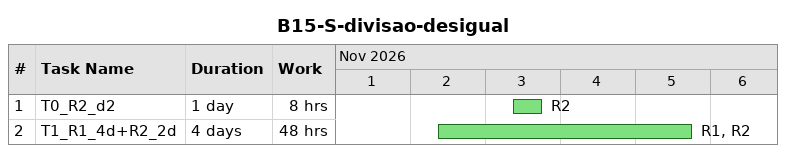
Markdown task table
B15-S-divisao-desigual

| ID | Task | Duration | Start | Finish | Resources | Work (h) |
|---|---|---|---|---|---|---|
| 1 | T0_R2_d2 | 1d | 2026-11-03 | 2026-11-03 | R2 | 8 |
| 2 | T1_R1_4d+R2_2d | 4d | 2026-11-02 | 2026-11-05 | R1, R2 | 48 |
